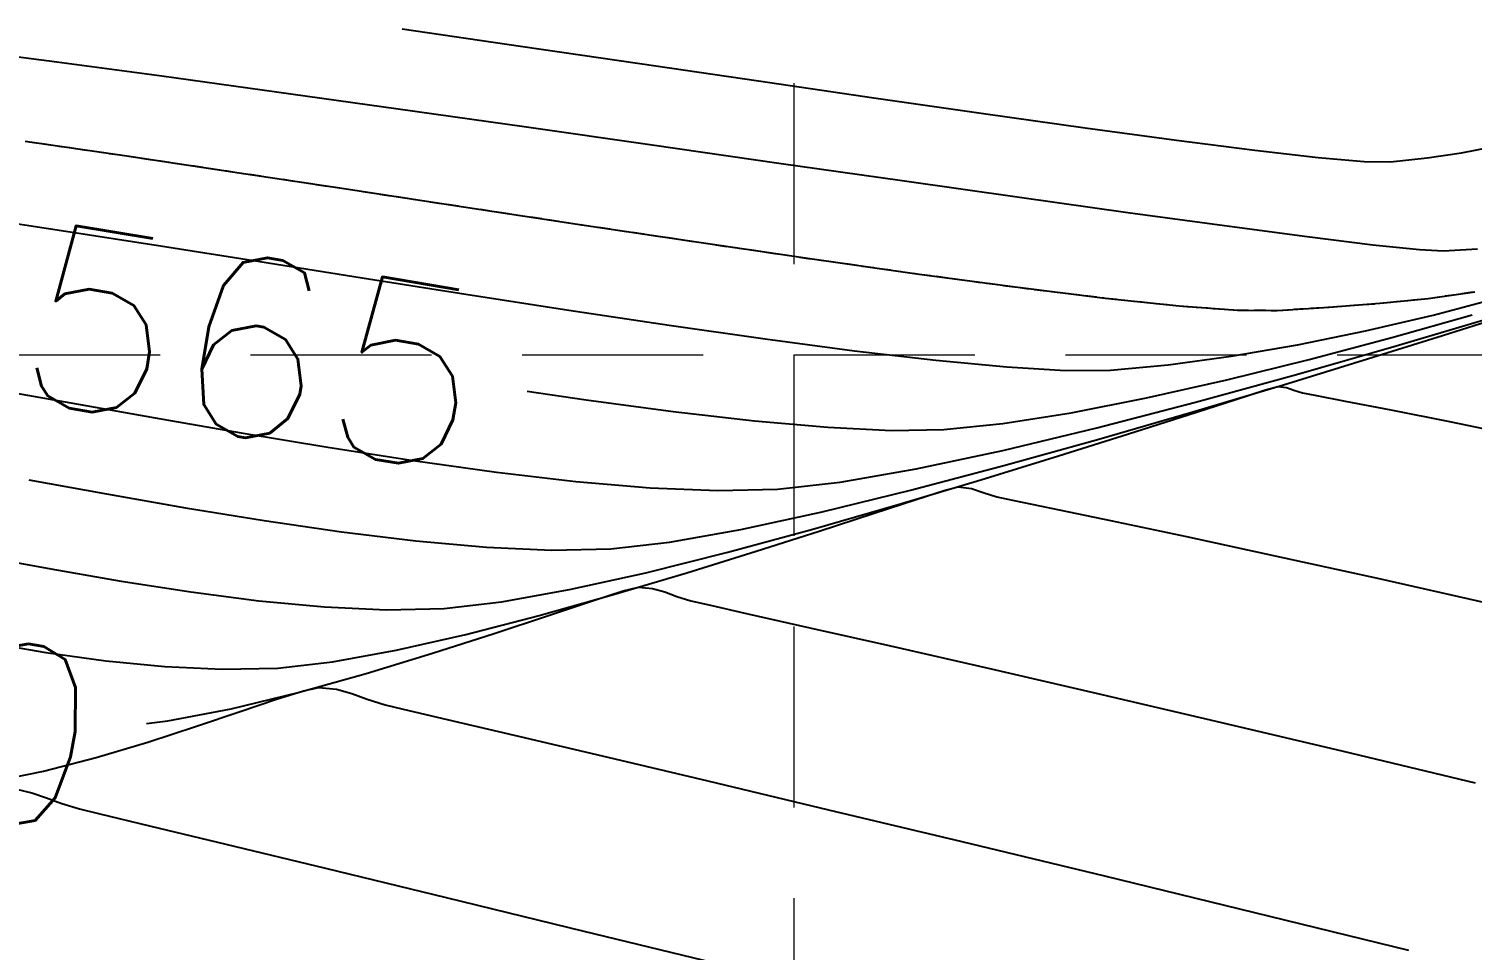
# Model space of a CAD drawing. Header units: inches. Extents: x 2547543 to 2548696, y 7125653 to 7126375.
# Drawn here: x 2548408.69 to 2548440.57, y 7125875.23 to 7125895.58 of the extents above; entities that cross this region are included whole.
import ezdxf

# ---------------------------------------------------------------- set-up
doc = ezdxf.new("R2010")
doc.units = ezdxf.units.IN
doc.header["$MEASUREMENT"] = 0
doc.linetypes.add('DASHED2', pattern=[0.375, 0.25, -0.125])
doc.linetypes.add('HIDDEN', pattern=[0.375, 0.25, -0.125])
for name, color, linetype in [('CONT-MJR', 6, 'Continuous'), ('CONT-MNR', 14, 'Continuous'), ('GRID', 254, 'HIDDEN'), ('V-100YR-LINE', 2, 'DASHED2')]:
    doc.layers.add(name, color=color, linetype=linetype)
doc.styles.add('L80', font='simplex', dxfattribs={"height": 3.2})

msp = doc.modelspace()

# ---------------------------------------------------------------- linework, layer by layer
at = {"layer": 'CONT-MJR', "color": 35, "extrusion": (0.2719473452320746, -0.9623121330531103, 0), "elevation": -6164288.047360784}
msp.add_lwpolyline([(4390260.101415066, 565.0000000000009), (4390261.943809165, 565.0000000000009)], dxfattribs=at)
at = {"layer": 'CONT-MJR', "color": 35}
for points, elevation in [([(2548436.96947898, 7125888.274436936), (2548438.793125123, 7125888.759067671)], 565), ([(2548420.99454931, 7125887.384404349), (2548422.921316241, 7125887.125605809)], 565), ([(2548424.712746057, 7125886.918506663), (2548426.331276514, 7125886.774759428)], 565), ([(2548426.331276514, 7125886.774759428), (2548427.739345363, 7125886.706016623)], 565), ([(2548427.739345363, 7125886.706016623), (2548428.899390359, 7125886.723930766)], 565), ([(2548428.899390359, 7125886.723930766), (2548430.20142139, 7125886.858003207)], 565), ([(2548421.816480774, 7125883.161702288), (2548422.150711938, 7125883.242252935)], 560), ([(2548422.150711938, 7125883.242252935), (2548422.462089723, 7125883.212818046)], 560), ([(2548417.603515003, 7125881.783515584), (2548418.964512581, 7125882.220952118)], 560), ([(2548427.715438349, 7125881.944967134), (2548429.843163955, 7125881.45888075)], 560), ([(2548429.843163955, 7125881.45888075), (2548432.259781437, 7125880.901800162)], 560), ([(2548413.155047944, 7125880.55820088), (2548414.636957668, 7125880.919386085)], 560), ([(2548432.259781437, 7125880.901800162), (2548434.904441528, 7125880.285611246)], 560), ([(2548411.285569584, 7125880.232868092), (2548411.756484203, 7125880.287940544)], 560), ([(2548437.716294964, 7125879.622199879), (2548440.634492479, 7125878.923451943)], 560)]:
    msp.add_lwpolyline(points, dxfattribs=dict(at, elevation=elevation))
at = {"layer": 'CONT-MJR', "color": 35, "extrusion": (0.2398570618153202, -0.970808214786691, 0), "elevation": -6306610.270754772}
msp.add_lwpolyline([(4183236.291696496, 565.0000000000009), (4183238.16916698, 565.0000000000009)], dxfattribs=at)
at = {"layer": 'CONT-MJR', "color": 35, "extrusion": (0.1460290352200533, 0.9892803045005499, 0), "elevation": 7421643.500648727}
msp.add_lwpolyline([(-1480514.923963078, 565.0000000000005), (-1480516.237652021, 565.0000000000005)], dxfattribs=at)
at = {"layer": 'CONT-MJR', "color": 35, "extrusion": (0.2194403917710306, -0.9756259090754902, 0), "elevation": -6392971.179349415}
msp.add_lwpolyline([(4050025.158439848, 565), (4050026.972671158, 565)], dxfattribs=at)
at = {"layer": 'CONT-MJR', "color": 35, "extrusion": (0.193207655538895, -0.9811578883345757, 0), "elevation": -6499243.821371484}
msp.add_lwpolyline([(3877189.81608158, 565.0000000000009), (3877191.513757425, 565.0000000000009)], dxfattribs=at)
at = {"layer": 'CONT-MJR', "color": 35, "extrusion": (-0.1148406486487626, -0.9933839264946517, 0), "elevation": -7371404.27390732}
msp.add_lwpolyline([(1713220.86824366, 565), (1713222.671604646, 565)], dxfattribs=at)
at = {"layer": 'CONT-MJR', "color": 35, "extrusion": (0.1569943803380483, -0.987599496021678, 0), "elevation": -6637433.049364547}
msp.add_lwpolyline([(3635552.574201444, 565), (3635554.102852187, 565)], dxfattribs=at)
at = {"layer": 'CONT-MJR', "color": 35, "extrusion": (0.3049420766214476, -0.9523708993379625, 0), "elevation": -6009362.714462608}
msp.add_lwpolyline([(4600023.6684947, 560.0000000000009), (4600024.386345582, 560.0000000000009)], dxfattribs=at)
at = {"layer": 'CONT-MJR', "color": 35, "extrusion": (-0.270013617397557, -0.9628565035455106, 0), "elevation": -7549311.762613667}
msp.add_lwpolyline([(529679.6379590256, 560), (529679.9166467863, 560)], dxfattribs=at)
at = {"layer": 'CONT-MJR', "color": 35, "extrusion": (-0.3431433182668367, -0.939283058044179, 0), "elevation": -7567695.536785871}
msp.add_lwpolyline([(-51508.88998310035, 560.0000000000009), (-51508.60422122944, 560.0000000000009)], dxfattribs=at)
at = {"layer": 'CONT-MJR', "color": 35, "extrusion": (0.3168838117293358, -0.9484643640453166, 0), "elevation": -5951092.631143809}
msp.add_lwpolyline([(4675162.553872639, 560), (4675163.577911539, 560)], dxfattribs=at)
at = {"layer": 'CONT-MJR', "color": 35, "extrusion": (-0.2996203218870188, -0.9540585216391703, 0), "elevation": -7562068.757265691}
msp.add_lwpolyline([(296285.3087543859, 560.0000000000005), (296285.6353618833, 560.0000000000005)], dxfattribs=at)
at = {"layer": 'CONT-MJR', "color": 35, "extrusion": (-0.2231489237542545, -0.9747843647839853, 0), "elevation": -7514877.195799234}
msp.add_lwpolyline([(894030.0886392756, 560.0000000000005), (894030.4617119874, 560.0000000000005)], dxfattribs=at)
at = {"layer": 'CONT-MJR', "color": 35, "extrusion": (-0.2197181782057331, -0.9755633870569117, 0), "elevation": -7511685.424084507}
msp.add_lwpolyline([(920462.8314107172, 560), (920463.7498076113, 560)], dxfattribs=at)
at = {"layer": 'CONT-MJR', "color": 35, "extrusion": (0.315036845442897, -0.949079441360621, 0), "elevation": -5960182.446015921}
msp.add_lwpolyline([(4663567.503078793, 560.0000000000009), (4663568.764346761, 560.0000000000009)], dxfattribs=at)
at = {"layer": 'CONT-MJR', "color": 35, "extrusion": (-0.2200395387037772, -0.9754909540364939, 0), "elevation": -7511988.237869609}
msp.add_lwpolyline([(917989.1825191618, 560), (917990.5842687651, 560)], dxfattribs=at)
at = {"layer": 'CONT-MJR', "color": 35, "extrusion": (-0.2211615373682235, -0.9752371887848228, 0), "elevation": -7513039.26704041}
msp.add_lwpolyline([(909348.6518417301, 560.0000000000009), (909350.4749720257, 560.0000000000009)], dxfattribs=at)
at = {"layer": 'CONT-MJR', "color": 35, "extrusion": (0.2908467317353987, -0.9567696580885272, 0), "elevation": -6076628.546514175}
msp.add_lwpolyline([(4510786.537414115, 560.0000000000009), (4510788.066650156, 560.0000000000009)], dxfattribs=at)
at = {"layer": 'CONT-MJR', "color": 35, "extrusion": (0.268676603654304, -0.9632304410932974, 0), "elevation": -6179166.031797869}
msp.add_lwpolyline([(4369268.038311012, 560.0000000000009), (4369269.59913242, 560.0000000000009)], dxfattribs=at)
at = {"layer": 'CONT-MJR', "color": 35, "extrusion": (0.1897313169155752, -0.981836049135232, 0), "elevation": -6512932.629921296}
msp.add_lwpolyline([(3854125.181769925, 560.0000000000009), (3854126.606207072, 560.0000000000009)], dxfattribs=at)
at = {"layer": 'CONT-MJR', "color": 35, "extrusion": (-0.2296292531262784, -0.973278175091103, 0), "elevation": -7520658.964045232}
msp.add_lwpolyline([(844025.5052811389, 560.0000000000009), (844028.3943353756, 560.0000000000009)], dxfattribs=at)
at = {"layer": 'CONT-MNR', "color": 35}
for points, elevation in [([(2548416.929552971, 7125895.575979505), (2548419.542452461, 7125895.195213195)], 569), ([(2548419.542452461, 7125895.195213195), (2548422.18515113, 7125894.808256943)], 569), ([(2548414.156616559, 7125894.187458408), (2548416.844054929, 7125893.810674269)], 568), ([(2548416.844054929, 7125893.810674269), (2548419.628460029, 7125893.416025562)], 568), ([(2548429.773952559, 7125893.706785793), (2548432.017758291, 7125893.391607036)], 569), ([(2548434.032318376, 7125893.118506969), (2548435.765823849, 7125892.89713932)], 569), ([(2548410.799988755, 7125892.776519535), (2548413.181354685, 7125892.421005565)], 567), ([(2548438.76192294, 7125892.639968148), (2548439.571740004, 7125892.728156313)], 569), ([(2548439.571740004, 7125892.728156313), (2548440.332653541, 7125892.834133924)], 569), ([(2548440.332653541, 7125892.834133924), (2548441.047978378, 7125892.977327846)], 569), ([(2548438.182435096, 7125892.648216182), (2548438.76192294, 7125892.639968148)], 569), ([(2548427.97854337, 7125892.2242778), (2548430.565883051, 7125891.857556581)], 568), ([(2548418.285149762, 7125891.646246542), (2548420.900287387, 7125891.249715545)], 567), ([(2548420.900287387, 7125891.249715545), (2548423.486057388, 7125890.862226259)], 567), ([(2548439.40022517, 7125890.7001466), (2548439.937169699, 7125890.67347385)], 568), ([(2548416.049829687, 7125890.074837053), (2548418.339859379, 7125889.713275105)], 566), ([(2548432.462545908, 7125889.629826782), (2548434.096791361, 7125889.457901466)], 567), ([(2548420.614326827, 7125889.361097791), (2548422.831312909, 7125889.028802957)], 566), ([(2548435.379794618, 7125889.363160026), (2548436.257909919, 7125889.356959488)], 567), ([(2548438.210209263, 7125888.904931454), (2548439.703074557, 7125889.252421983)], 566), ([(2548438.886222174, 7125888.57484814), (2548441.004531144, 7125889.203423575)], 564), ([(2548439.912084542, 7125888.802085723), (2548441.309541872, 7125889.244884038)], 563), ([(2548436.708630602, 7125888.599541125), (2548438.210209263, 7125888.904931454)], 566), ([(2548436.683290664, 7125887.942961607), (2548438.886222174, 7125888.57484814)], 564), ([(2548428.718191791, 7125888.256191741), (2548430.286061235, 7125888.108405235)], 566), ([(2548433.850147467, 7125888.156850581), (2548435.241042146, 7125888.346698374)], 566), ([(2548436.275203293, 7125887.676556109), (2548436.463921797, 7125887.652905897)], 562), ([(2548436.463921797, 7125887.652905897), (2548436.628801125, 7125887.597536724)], 562), ([(2548436.628801125, 7125887.597536724), (2548436.817644292, 7125887.535956156)], 562), ([(2548409.611372331, 7125887.317066551), (2548411.473677874, 7125886.985379438)], 564), ([(2548436.817644292, 7125887.535956156), (2548437.087915105, 7125887.483302914)], 562), ([(2548437.087915105, 7125887.483302914), (2548437.759349822, 7125887.355669507)], 562), ([(2548413.376288077, 7125886.653376328), (2548415.288215328, 7125886.333996625)], 564), ([(2548431.432122321, 7125886.14305044), (2548432.978417064, 7125886.630354879)], 562), ([(2548430.221400396, 7125885.931682026), (2548432.319415059, 7125886.516060965)], 563), ([(2548419.016070526, 7125885.784865042), (2548420.77002325, 7125885.580991965)], 564), ([(2548428.163791914, 7125885.388488034), (2548430.221400396, 7125885.931682026)], 563), ([(2548423.903040888, 7125885.379328245), (2548425.220130579, 7125885.407416404)], 564), ([(2548425.220130579, 7125885.407416404), (2548426.606483957, 7125885.56217938)], 564), ([(2548426.206762164, 7125884.909646016), (2548428.163791914, 7125885.388488034)], 563), ([(2548427.885748494, 7125885.067180357), (2548429.714912155, 7125885.613913991)], 562), ([(2548428.929732814, 7125885.385774567), (2548429.212957615, 7125885.459404523)], 561), ([(2548429.212957615, 7125885.459404523), (2548429.50905507, 7125885.422297576)], 561), ([(2548429.50905507, 7125885.422297576), (2548429.767749095, 7125885.335423892)], 561), ([(2548427.338865811, 7125884.873004751), (2548428.286676499, 7125885.182019683)], 561), ([(2548429.767749095, 7125885.335423892), (2548430.064042144, 7125885.238804596)], 561), ([(2548415.589119396, 7125884.465159773), (2548417.235679568, 7125884.264063148)], 563), ([(2548422.835129057, 7125884.237685995), (2548424.410483695, 7125884.518322995)], 563), ([(2548424.127408395, 7125884.017860817), (2548426.003593266, 7125884.527084358)], 562), ([(2548420.239347684, 7125884.062998226), (2548421.540870799, 7125884.090902044)], 563), ([(2548436.246253876, 7125883.931973253), (2548438.477317595, 7125883.441179087)], 561), ([(2548417.861611019, 7125882.774387682), (2548419.124295194, 7125882.917773168)], 562), ([(2548419.956196741, 7125882.619300151), (2548421.601622166, 7125883.081642131)], 561), ([(2548411.687944922, 7125881.488601107), (2548412.957583376, 7125881.430049814)], 561), ([(2548414.155734064, 7125880.768711977), (2548414.749694815, 7125880.955442313)], 559), ([(2548414.749694815, 7125880.955442313), (2548415.088466261, 7125881.025101349)], 559), ([(2548415.088466261, 7125881.025101349), (2548415.482712385, 7125880.987832822)], 559), ([(2548415.822462233, 7125880.892556854), (2548416.162306992, 7125880.768403163)], 559), ([(2548416.162306992, 7125880.768403163), (2548416.556837847, 7125880.644501475)], 559), ([(2548412.391345759, 7125880.169810798), (2548413.353859286, 7125880.496353688)], 559), ([(2548416.952385439, 7125880.550350989), (2548417.922874206, 7125880.322163211)], 559), ([(2548411.315468764, 7125879.820526659), (2548412.391345759, 7125880.169810798)], 559), ([(2548419.40811572, 7125879.972894197), (2548421.347921547, 7125879.515499997)], 559), ([(2548409.012725484, 7125879.179508027), (2548410.17350358, 7125879.479944617)], 559), ([(2548408.415302351, 7125878.778612139), (2548408.753718982, 7125878.699833997)], 558), ([(2548413.037246823, 7125877.566053044), (2548415.242078174, 7125877.033236507)], 558), ([(2548420.947659951, 7125875.648578363), (2548424.316969577, 7125874.826587191)], 558)]:
    msp.add_lwpolyline(points, dxfattribs=dict(at, elevation=elevation))
at = {"layer": 'CONT-MNR', "color": 35, "extrusion": (-0.1277869361700502, -0.9918016429429182, 0), "elevation": -7393127.634765516}
msp.add_lwpolyline([(1616918.204647152, 568.0000000000009), (1616920.267134937, 568.0000000000009)], dxfattribs=at)
at = {"layer": 'CONT-MNR', "color": 35, "extrusion": (-0.1330749612613692, -0.9911059755067997, 0), "elevation": -7401646.434123103}
msp.add_lwpolyline([(1577465.511013799, 568.0000000000005), (1577467.849840589, 568.0000000000005)], dxfattribs=at)
at = {"layer": 'CONT-MNR', "color": 35, "extrusion": (-0.1447906870260077, -0.9894623069882635, 0), "elevation": -7419792.11535396}
msp.add_lwpolyline([(1489804.489537124, 569.0000000000005), (1489807.138136132, 569.0000000000005)], dxfattribs=at)
at = {"layer": 'CONT-MNR', "color": 35, "extrusion": (-0.1365385686363519, -0.9906347557373183, 0), "elevation": -7407115.269039877}
msp.add_lwpolyline([(1551585.687032523, 568), (1551588.242947699, 568)], dxfattribs=at)
at = {"layer": 'CONT-MNR', "color": 35, "extrusion": (-0.1439098323473171, -0.9895908044003678, 0), "elevation": -7418462.982432949}
msp.add_lwpolyline([(1496411.481572533, 569), (1496414.055232394, 569)], dxfattribs=at)
at = {"layer": 'CONT-MNR', "color": 35, "extrusion": (-0.1421072022197216, -0.9898512732109219, 0), "elevation": -7415725.18365745}
msp.add_lwpolyline([(1509923.192382234, 569), (1509925.638449112, 569)], dxfattribs=at)
at = {"layer": 'CONT-MNR', "color": 35, "extrusion": (-0.1411829459798758, -0.989983522976238, 0), "elevation": -7414310.459089095}
msp.add_lwpolyline([(1516838.816591566, 568), (1516841.668031545, 568)], dxfattribs=at)
at = {"layer": 'CONT-MNR', "color": 35, "extrusion": (-0.1343343918229132, -0.9909360580650842, 0), "elevation": -7403646.772878713}
msp.add_lwpolyline([(1568080.622967802, 569.0000000000005), (1568082.655954763, 569.0000000000005)], dxfattribs=at)
at = {"layer": 'CONT-MNR', "color": 35, "extrusion": (-0.1438019457887693, -0.9896064876441362, 0), "elevation": -7418296.153607716}
msp.add_lwpolyline([(1497204.394889654, 567), (1497206.614105611, 567)], dxfattribs=at)
at = {"layer": 'CONT-MNR', "color": 35, "extrusion": (-0.141474556637256, -0.9899418921453379, 0), "elevation": -7414756.949388353}
msp.add_lwpolyline([(1514657.588741338, 568), (1514660.420078087, 568)], dxfattribs=at)
at = {"layer": 'CONT-MNR', "color": 35, "extrusion": (-0.1134822737131895, -0.993540021112831, 0), "elevation": -7369062.064589282}
msp.add_lwpolyline([(1723310.396377283, 569.0000000000005), (1723311.806126126, 569.0000000000005)], dxfattribs=at)
at = {"layer": 'CONT-MNR', "color": 35, "extrusion": (-0.08721007270067725, -0.9961899433439102, 0), "elevation": -7320992.072664614}
msp.add_lwpolyline([(1917277.852812264, 569.0000000000005), (1917278.872667321, 569.0000000000005)], dxfattribs=at)
at = {"layer": 'CONT-MNR', "color": 35, "extrusion": (-0.1497267317117675, -0.9887274173456061, 0), "elevation": -7427130.786398889}
msp.add_lwpolyline([(1452749.4004035, 567.0000000000005), (1452751.941989325, 567.0000000000005)], dxfattribs=at)
at = {"layer": 'CONT-MNR', "color": 35, "extrusion": (-0.1412143383420275, -0.9899790455593611, 0), "elevation": -7414358.553751728}
msp.add_lwpolyline([(1516609.39040437, 568.0000000000009), (1516612.14232715, 568.0000000000009)], dxfattribs=at)
at = {"layer": 'CONT-MNR', "color": 35, "extrusion": (-0.1504250119641373, -0.9886214218676375, 0), "elevation": -7428154.982420256}
msp.add_lwpolyline([(1447505.951757373, 567), (1447508.572436462, 567)], dxfattribs=at)
at = {"layer": 'CONT-MNR', "color": 35, "extrusion": (-0.1386621706304991, -0.9903397409152267, 0), "elevation": -7410424.809968962}
msp.add_lwpolyline([(1535720.43371007, 568), (1535722.848881492, 568)], dxfattribs=at)
at = {"layer": 'CONT-MNR', "color": 35, "extrusion": (-0.1504202992558237, -0.9886221389245684, 0), "elevation": -7428146.232206848}
msp.add_lwpolyline([(1447533.427546923, 566.0000000000009), (1447535.382881947, 566.0000000000009)], dxfattribs=at)
at = {"layer": 'CONT-MNR', "color": 35, "extrusion": (-0.1358417301354082, -0.9907305508329796, 0), "elevation": -7406021.975535865}
msp.add_lwpolyline([(1556816.954770245, 568.0000000000009), (1556819.112619889, 568.0000000000009)], dxfattribs=at)
at = {"layer": 'CONT-MNR', "color": 35, "extrusion": (-0.1548005331716066, -0.9879457449322744, 0), "elevation": -7434488.952017276}
msp.add_lwpolyline([(1414598.584078551, 566.0000000000009), (1414600.694722513, 566.0000000000009)], dxfattribs=at)
at = {"layer": 'CONT-MNR', "color": 35, "extrusion": (-0.1311172253631227, -0.9913668711496648, 0), "elevation": -7398516.231128823}
msp.add_lwpolyline([(1592107.040767692, 568), (1592108.882025162, 568)], dxfattribs=at)
at = {"layer": 'CONT-MNR', "color": 35, "extrusion": (-0.1569263922252725, -0.9876103013958288, 0), "elevation": -7437516.181865005}
msp.add_lwpolyline([(1398597.207087325, 566), (1398599.43002569, 566)], dxfattribs=at)
at = {"layer": 'CONT-MNR', "color": 35, "extrusion": (-0.1451217632636794, -0.9894138031315516, 0), "elevation": -7420286.488534874}
msp.add_lwpolyline([(1487323.526578991, 567), (1487326.056113759, 567)], dxfattribs=at)
at = {"layer": 'CONT-MNR', "color": 35, "extrusion": (-0.1226765524789658, -0.9924467056078506, 0), "elevation": -7384700.49134757}
msp.add_lwpolyline([(1655008.086865756, 568.0000000000009), (1655009.55231726, 568.0000000000009)], dxfattribs=at)
at = {"layer": 'CONT-MNR', "color": 35, "extrusion": (-0.1049809853833366, -0.9944742292829633, 0), "elevation": -7354052.341408285}
msp.add_lwpolyline([(1786273.250372893, 568), (1786274.280977919, 568)], dxfattribs=at)
at = {"layer": 'CONT-MNR', "color": 35, "extrusion": (-0.1403225897505896, -0.9901058381838215, 0), "elevation": -7412987.516030559}
msp.add_lwpolyline([(1523288.041147567, 567), (1523290.430889526, 567)], dxfattribs=at)
at = {"layer": 'CONT-MNR', "color": 35, "extrusion": (0.05822264518546082, -0.9983036229462497, 0), "elevation": -6965425.561809546}
msp.add_lwpolyline([(2959005.026449477, 568), (2959005.777989578, 568)], dxfattribs=at)
at = {"layer": 'CONT-MNR', "color": 35, "extrusion": (-0.1572507707761608, -0.9875587046299088, 0), "elevation": -7437975.159735263}
msp.add_lwpolyline([(1396156.454102913, 566.0000000000009), (1396158.746293553, 566.0000000000009)], dxfattribs=at)
at = {"layer": 'CONT-MNR', "color": 35, "extrusion": (-0.1331108276123438, -0.9911011591015102, 0), "elevation": -7401701.404441781}
msp.add_lwpolyline([(1577217.159794152, 567), (1577219.355122586, 567)], dxfattribs=at)
at = {"layer": 'CONT-MNR', "color": 35, "extrusion": (-0.1221486274580638, -0.9925118199850878, 0), "elevation": -7383817.212981801}
msp.add_lwpolyline([(1658929.757392521, 567), (1658931.703809527, 567)], dxfattribs=at)
at = {"layer": 'CONT-MNR', "color": 35, "extrusion": (-0.1530160261589456, -0.9882237073347941, 0), "elevation": -7431921.997867457}
msp.add_lwpolyline([(1428032.092883553, 566), (1428034.394454979, 566)], dxfattribs=at)
at = {"layer": 'CONT-MNR', "color": 35, "extrusion": (0.07447449361744825, -0.9972229188102452, 0), "elevation": -6916306.671734842}
msp.add_lwpolyline([(3072057.199169562, 567.0000000000009), (3072058.316500677, 567.0000000000009)], dxfattribs=at)
at = {"layer": 'CONT-MNR', "color": 35, "extrusion": (0.1002854809969869, -0.9949587038169992, 0), "elevation": -6834394.411274967}
msp.add_lwpolyline([(3250214.348100505, 567.0000000000009), (3250215.425996826, 567.0000000000009)], dxfattribs=at)
at = {"layer": 'CONT-MNR', "color": 35, "extrusion": (0.1431979656117924, -0.989694065176024, 0), "elevation": -6687519.302441499}
msp.add_lwpolyline([(3542588.441200387, 567), (3542589.47851078, 567)], dxfattribs=at)
at = {"layer": 'CONT-MNR', "color": 35, "extrusion": (-0.2543771114826899, 0.9671051055359616, 0), "elevation": 6243219.147045227}
msp.add_lwpolyline([(-4277272.172770604, 566.0000000000005), (-4277273.663248054, 566.0000000000005)], dxfattribs=at)
at = {"layer": 'CONT-MNR', "color": 35, "extrusion": (-0.07364298147105373, -0.997284669129158, 0), "elevation": -7294214.59524443}
msp.add_lwpolyline([(2016742.509703022, 567.0000000000009), (2016743.796199543, 567.0000000000009)], dxfattribs=at)
at = {"layer": 'CONT-MNR', "color": 35, "extrusion": (0.06401080050354327, -0.9979492058310863, 0), "elevation": -6948148.179716847}
msp.add_lwpolyline([(2999343.821731005, 567.0000000000009), (2999344.976015753, 567.0000000000009)], dxfattribs=at)
at = {"layer": 'CONT-MNR', "color": 35, "extrusion": (-0.1411475035001201, -0.9899885768309065, 0), "elevation": -7414252.258782135}
msp.add_lwpolyline([(1517108.045300424, 566), (1517110.184300459, 566)], dxfattribs=at)
at = {"layer": 'CONT-MNR', "color": 35, "extrusion": (-0.1309482736296839, -0.9913892018946977, 0), "elevation": -7398240.985273436}
msp.add_lwpolyline([(1593358.149313762, 566.0000000000009), (1593360.142744795, 566.0000000000009)], dxfattribs=at)
at = {"layer": 'CONT-MNR', "color": 35, "extrusion": (0.1697831826714568, -0.9854814411656624, 0), "elevation": -6589749.271433677}
msp.add_lwpolyline([(3721291.636923472, 566.0000000000009), (3721293.126133105, 566.0000000000009)], dxfattribs=at)
at = {"layer": 'CONT-MNR', "color": 35, "extrusion": (0.2979342249176428, -0.9545864013397234, 0), "elevation": -6043009.077973948}
msp.add_lwpolyline([(4555750.50501835, 563), (4555752.241806025, 563)], dxfattribs=at)
at = {"layer": 'CONT-MNR', "color": 35, "extrusion": (-0.1161396470908223, -0.9932328943272163, 0), "elevation": -7373640.229316554}
msp.add_lwpolyline([(1703583.279229931, 566), (1703585.084473487, 566)], dxfattribs=at)
at = {"layer": 'CONT-MNR', "color": 35, "extrusion": (0.292759223915754, -0.9561861935900589, 0), "elevation": -6067597.189347053}
msp.add_lwpolyline([(4522949.054432312, 563), (4522950.997775485, 563)], dxfattribs=at)
at = {"layer": 'CONT-MNR', "color": 35, "extrusion": (-0.05787886541261718, -0.9983236133331457, 0), "elevation": -7261442.618131183}
msp.add_lwpolyline([(2131719.812736519, 566), (2131721.115713299, 566)], dxfattribs=at)
at = {"layer": 'CONT-MNR', "color": 35, "extrusion": (0.007516158960253957, -0.9999717532783036, 0), "elevation": -7106532.333108189}
msp.add_lwpolyline([(2601918.909204856, 566.0000000000009), (2601919.901029286, 566.0000000000009)], dxfattribs=at)
at = {"layer": 'CONT-MNR', "color": 35, "extrusion": (0.09116863773629692, -0.9958354680836127, 0), "elevation": -6863874.925709761}
msp.add_lwpolyline([(3187477.055148343, 566), (3187478.331963006, 566)], dxfattribs=at)
at = {"layer": 'CONT-MNR', "color": 35, "extrusion": (0.2650743817469524, -0.9642279668944845, 0), "elevation": -6195455.165315266}
msp.add_lwpolyline([(4346161.955749048, 564.0000000000009), (4346164.262767292, 564.0000000000009)], dxfattribs=at)
at = {"layer": 'CONT-MNR', "color": 35, "extrusion": (-0.1750489789350732, -0.9845597264634526, 0), "elevation": -7461958.168079485}
msp.add_lwpolyline([(1261680.351930004, 564.0000000000009), (1261682.171030688, 564.0000000000009)], dxfattribs=at)
at = {"layer": 'CONT-MNR', "color": 35, "extrusion": (0.2863601861110782, -0.9581220401443798, 0), "elevation": -6097699.355368619}
msp.add_lwpolyline([(4482281.525711447, 563), (4482283.611363687, 563)], dxfattribs=at)
at = {"layer": 'CONT-MNR', "color": 35, "extrusion": (0.3033396297434587, -0.9528825053631226, 0), "elevation": -6017091.994873387}
msp.add_lwpolyline([(4589923.47498614, 562.0000000000005), (4589924.188376214, 562.0000000000005)], dxfattribs=at)
at = {"layer": 'CONT-MNR', "color": 35, "extrusion": (0.2734969633479947, -0.9618728663599082, 0), "elevation": -6157208.422253796}
msp.add_lwpolyline([(4400180.061626723, 562.0000000000009), (4400180.345462352, 562.0000000000009)], dxfattribs=at)
at = {"layer": 'CONT-MNR', "color": 35, "extrusion": (0.2516060304651033, -0.9678297398993243, 0), "elevation": -6255444.204451019}
msp.add_lwpolyline([(4259364.628862157, 564.0000000000009), (4259366.884412773, 564.0000000000009)], dxfattribs=at)
at = {"layer": 'CONT-MNR', "color": 35, "extrusion": (0.3065489629725707, -0.9518548908843415, 0), "elevation": -6001590.551662475}
msp.add_lwpolyline([(4610172.933560915, 562.0000000000009), (4610174.013114249, 562.0000000000009)], dxfattribs=at)
at = {"layer": 'CONT-MNR', "color": 35, "extrusion": (-0.1898730872409574, -0.9818086426292997, 0), "elevation": -7480137.537208351}
msp.add_lwpolyline([(1149063.985780231, 562), (1149065.018156807, 562)], dxfattribs=at)
at = {"layer": 'CONT-MNR', "color": 35, "extrusion": (-0.1719011997464515, -0.9851141951701492, 0), "elevation": -7457887.412248359}
msp.add_lwpolyline([(1285527.795810203, 564.0000000000009), (1285529.727170254, 564.0000000000009)], dxfattribs=at)
at = {"layer": 'CONT-MNR', "color": 35, "extrusion": (0.2783986295672969, -0.960465617841186, 0), "elevation": -6134688.930044513}
msp.add_lwpolyline([(4431518.662716885, 563.0000000000009), (4431520.826509381, 563.0000000000009)], dxfattribs=at)
at = {"layer": 'CONT-MNR', "color": 35, "extrusion": (0.3047652550369892, -0.9524274981972323, 0), "elevation": -6010216.549174056}
msp.add_lwpolyline([(4598920.302221863, 562.0000000000005), (4598921.684392577, 562.0000000000005)], dxfattribs=at)
at = {"layer": 'CONT-MNR', "color": 35, "extrusion": (-0.1949985871426765, -0.9808035231443452, 0), "elevation": -7486037.191856868}
msp.add_lwpolyline([(1109979.798753463, 562), (1109981.120889217, 562)], dxfattribs=at)
at = {"layer": 'CONT-MNR', "color": 35, "extrusion": (0.2338156503044679, -0.9722809479120215, 0), "elevation": -6332500.587712449}
msp.add_lwpolyline([(4143933.858837983, 564.0000000000009), (4143935.996516283, 564.0000000000009)], dxfattribs=at)
at = {"layer": 'CONT-MNR', "color": 35, "extrusion": (-0.2015828935204053, -0.9794714580016822, 0), "elevation": -7493324.756508576}
msp.add_lwpolyline([(1059667.410129479, 562.0000000000009), (1059668.96291816, 562.0000000000009)], dxfattribs=at)
at = {"layer": 'CONT-MNR', "color": 35, "extrusion": (-0.1535931685768044, -0.9881341703263467, 0), "elevation": -7432750.959450172}
msp.add_lwpolyline([(1423688.76551094, 564), (1423690.678466431, 564)], dxfattribs=at)
at = {"layer": 'CONT-MNR', "color": 35, "extrusion": (-0.1376173769063132, -0.9904854656043297, 0), "elevation": -7408793.039715119}
msp.add_lwpolyline([(1543524.430590076, 564), (1543526.285840431, 564)], dxfattribs=at)
at = {"layer": 'CONT-MNR', "color": 35, "extrusion": (0.2090459223544719, -0.9779058248865112, 0), "elevation": -6435706.743971016}
msp.add_lwpolyline([(3981760.247044489, 564.0000000000005), (3981762.201012048, 564.0000000000005)], dxfattribs=at)
at = {"layer": 'CONT-MNR', "color": 35, "extrusion": (-0.2944742779171627, 0.9556594056698055, 0), "elevation": 6059472.610542666}
msp.add_lwpolyline([(-4533820.847421845, 562.0000000000009), (-4533822.644306962, 562.0000000000009)], dxfattribs=at)
at = {"layer": 'CONT-MNR', "color": 35, "extrusion": (0.1720563313430255, -0.985087112312804, 0), "elevation": -6581145.098510205}
msp.add_lwpolyline([(3736475.934121217, 564.0000000000005), (3736477.639661842, 564.0000000000005)], dxfattribs=at)
at = {"layer": 'CONT-MNR', "color": 35, "extrusion": (-0.1783586493854716, -0.9839655442084294, 0), "elevation": -7466156.648344317}
msp.add_lwpolyline([(1236583.006173653, 563.0000000000009), (1236584.751677645, 563.0000000000009)], dxfattribs=at)
at = {"layer": 'CONT-MNR', "color": 35, "extrusion": (-0.08478506318155962, -0.9963992638803478, 0), "elevation": -7316295.163395599}
msp.add_lwpolyline([(1935075.920099587, 564), (1935077.565342998, 564)], dxfattribs=at)
at = {"layer": 'CONT-MNR', "color": 35, "extrusion": (-0.04158662279926786, -0.9991349022049782, 0), "elevation": -7225701.135187412}
msp.add_lwpolyline([(2249876.264769017, 564), (2249877.759760645, 564)], dxfattribs=at)
at = {"layer": 'CONT-MNR', "color": 35, "extrusion": (0.3020538977713605, -0.9532908490283166, 0), "elevation": -6023278.438064419}
msp.add_lwpolyline([(4581794.759393847, 561.0000000000009), (4581795.433958504, 561.0000000000009)], dxfattribs=at)
at = {"layer": 'CONT-MNR', "color": 35, "extrusion": (-0.1723342737438911, -0.9850385261974101, 0), "elevation": -7458450.013367614}
msp.add_lwpolyline([(1282248.159988657, 563), (1282249.927904791, 563)], dxfattribs=at)
at = {"layer": 'CONT-MNR', "color": 35, "extrusion": (-0.2758245379969577, 0.9612080025877672, 0), "elevation": 6146538.807889288}
msp.add_lwpolyline([(-4415061.276159322, 562.0000000000009), (-4415063.234273719, 562.0000000000009)], dxfattribs=at)
at = {"layer": 'CONT-MNR', "color": 35, "extrusion": (-0.2069156864326519, -0.9783587781116417, 0), "elevation": -7498982.531227537}
msp.add_lwpolyline([(1018821.48793169, 561.0000000000009), (1018821.842586604, 561.0000000000009)], dxfattribs=at)
at = {"layer": 'CONT-MNR', "color": 35, "extrusion": (-0.2026390374503428, -0.9792535016537847, 0), "elevation": -7494459.486119866}
msp.add_lwpolyline([(1051576.892811607, 561.0000000000009), (1051577.770649215, 561.0000000000009)], dxfattribs=at)
at = {"layer": 'CONT-MNR', "color": 35, "extrusion": (-0.1613475239749165, -0.9868976524985577, 0), "elevation": -7443699.167036914}
msp.add_lwpolyline([(1365278.063314987, 563.0000000000009), (1365279.824006993, 563.0000000000009)], dxfattribs=at)
at = {"layer": 'CONT-MNR', "color": 35, "extrusion": (-0.1447431068934746, -0.989469268348858, 0), "elevation": -7419709.278105042}
msp.add_lwpolyline([(1490154.527419425, 563), (1490156.251563621, 563)], dxfattribs=at)
at = {"layer": 'CONT-MNR', "color": 35, "extrusion": (0.2128595335219339, -0.9770828107119809, 0), "elevation": -6420122.842740551}
msp.add_lwpolyline([(4006834.140383836, 563), (4006835.978793485, 563)], dxfattribs=at)
at = {"layer": 'CONT-MNR', "color": 35, "extrusion": (0.3092487774267769, -0.9509811741880299, 0), "elevation": -5988484.324753555}
msp.add_lwpolyline([(4627176.348895105, 561.0000000000009), (4627177.608108168, 561.0000000000009)], dxfattribs=at)
at = {"layer": 'CONT-MNR', "color": 35, "extrusion": (0.2040509696023025, 0.9789602656923111, 0), "elevation": 7495968.13243228}
msp.add_lwpolyline([(-1040769.212830248, 561), (-1040770.545220231, 561)], dxfattribs=at)
at = {"layer": 'CONT-MNR', "color": 35, "extrusion": (-0.2068052277435035, -0.9783821327977926, 0), "elevation": -7498867.46524262}
msp.add_lwpolyline([(1019670.686527788, 561.0000000000005), (1019672.404847849, 561.0000000000005)], dxfattribs=at)
at = {"layer": 'CONT-MNR', "color": 35, "extrusion": (0.3044481278123995, -0.9525289168689447, 0), "elevation": -6011747.461280958}
msp.add_lwpolyline([(4596910.320739656, 561), (4596911.782205008, 561)], dxfattribs=at)
at = {"layer": 'CONT-MNR', "color": 35, "extrusion": (-0.088597577702868, -0.9960675023436837, 0), "elevation": -7323645.334952987}
msp.add_lwpolyline([(1907059.506085964, 563), (1907061.071582509, 563)], dxfattribs=at)
at = {"layer": 'CONT-MNR', "color": 35, "extrusion": (-0.04313955429191029, -0.9990690560994748, 0), "elevation": -7229187.977967872}
msp.add_lwpolyline([(2238638.894982596, 563.0000000000009), (2238640.340656319, 563.0000000000009)], dxfattribs=at)
at = {"layer": 'CONT-MNR', "color": 35, "extrusion": (0.1126892397670666, -0.9936302809600362, 0), "elevation": -6793314.525284903}
msp.add_lwpolyline([(3335199.272532046, 563), (3335200.575087215, 563)], dxfattribs=at)
at = {"layer": 'CONT-MNR', "color": 35, "extrusion": (-0.2104146380341618, -0.9776122340176358, 0), "elevation": -7502579.600395398}
msp.add_lwpolyline([(991990.1280825867, 561.0000000000005), (991992.1637321687, 561.0000000000005)], dxfattribs=at)
at = {"layer": 'CONT-MNR', "color": 35, "extrusion": (-0.1813197271227322, -0.983424199700281, 0), "elevation": -7469843.278614771}
msp.add_lwpolyline([(1214102.406947565, 562.0000000000009), (1214103.972096159, 562.0000000000009)], dxfattribs=at)
at = {"layer": 'CONT-MNR', "color": 35, "extrusion": (0.2431923738631472, -0.9699780767083386, 0), "elevation": -6292193.96133676}
msp.add_lwpolyline([(4204874.316604843, 562.0000000000009), (4204876.183917757, 562.0000000000009)], dxfattribs=at)
at = {"layer": 'CONT-MNR', "color": 35, "extrusion": (0.2965574736178541, -0.9550150076524431, 0), "elevation": -6049571.794351201}
msp.add_lwpolyline([(4547016.44548595, 561.0000000000009), (4547018.049241852, 561.0000000000009)], dxfattribs=at)
at = {"layer": 'CONT-MNR', "color": 35, "extrusion": (-0.1710482869638597, -0.985262646976292, 0), "elevation": -7456768.007684279}
msp.add_lwpolyline([(1291982.175458361, 562.0000000000009), (1291983.748693372, 562.0000000000009)], dxfattribs=at)
at = {"layer": 'CONT-MNR', "color": 35, "extrusion": (0.2168232962500632, -0.976210867693685, 0), "elevation": -6403807.650021121}
msp.add_lwpolyline([(4032853.395012302, 562.0000000000009), (4032855.123489653, 562.0000000000009)], dxfattribs=at)
at = {"layer": 'CONT-MNR', "color": 35, "extrusion": (0.2854916859625838, -0.958381185774346, 0), "elevation": -6101759.097882955}
msp.add_lwpolyline([(4476739.691365873, 561), (4476741.377601774, 561)], dxfattribs=at)
at = {"layer": 'CONT-MNR', "color": 35, "extrusion": (-0.2202141667950403, -0.9754515471015289, 0), "elevation": -7512156.283074226}
msp.add_lwpolyline([(916657.7707146856, 561.0000000000009), (916660.2353547821, 561.0000000000009)], dxfattribs=at)
at = {"layer": 'CONT-MNR', "color": 35, "extrusion": (-0.153795982414006, -0.9881026241202433, 0), "elevation": -7433039.39571306}
msp.add_lwpolyline([(1422159.087123918, 562), (1422160.644449324, 562)], dxfattribs=at)
at = {"layer": 'CONT-MNR', "color": 35, "extrusion": (-0.1284732873341286, -0.9917129697858966, 0), "elevation": -7394233.630396316}
msp.add_lwpolyline([(1611807.859504072, 562.0000000000009), (1611809.377531906, 562.0000000000009)], dxfattribs=at)
at = {"layer": 'CONT-MNR', "color": 35, "extrusion": (0.1773980883072077, -0.9841391762677412, 0), "elevation": -6560775.864022156}
msp.add_lwpolyline([(3772117.104882778, 562), (3772118.633632242, 562)], dxfattribs=at)
at = {"layer": 'CONT-MNR', "color": 35, "extrusion": (-0.09314224359195511, -0.9956528122084811, 0), "elevation": -7332270.368064372}
msp.add_lwpolyline([(1873614.608180874, 562), (1873616.064513229, 562)], dxfattribs=at)
at = {"layer": 'CONT-MNR', "color": 35, "extrusion": (-0.04467112337819333, -0.9990017471136526, 0), "elevation": -7232609.945424506}
msp.add_lwpolyline([(2227550.063397773, 562.0000000000009), (2227551.437227061, 562.0000000000009)], dxfattribs=at)
at = {"layer": 'CONT-MNR', "color": 35, "extrusion": (0.02183662824183848, -0.9997615524048862, 0), "elevation": -7068534.771328209}
msp.add_lwpolyline([(2703414.177418973, 562.0000000000009), (2703415.450539798, 562.0000000000009)], dxfattribs=at)
at = {"layer": 'CONT-MNR', "color": 35, "extrusion": (0.2501141154660153, -0.9682163648919868, 0), "elevation": -6262000.363125697}
msp.add_lwpolyline([(4249704.061560526, 561.0000000000009), (4249705.734447915, 561.0000000000009)], dxfattribs=at)
at = {"layer": 'CONT-MNR', "color": 35, "extrusion": (0.2215376651400785, -0.9751518153212261, 0), "elevation": -6384246.31589667}
msp.add_lwpolyline([(4063744.493718635, 561.0000000000009), (4063746.07186401, 561.0000000000009)], dxfattribs=at)
at = {"layer": 'CONT-MNR', "color": 35, "extrusion": (-0.1659110708246504, -0.9861407184463168, 0), "elevation": -7449931.476638234}
msp.add_lwpolyline([(1330825.917662931, 561), (1330827.265214612, 561)], dxfattribs=at)
at = {"layer": 'CONT-MNR', "color": 35, "extrusion": (0.1794665755328293, -0.9837640714452421, 0), "elevation": -6552830.906955553}
msp.add_lwpolyline([(3785897.071769821, 561.0000000000009), (3785898.497994468, 561.0000000000009)], dxfattribs=at)
at = {"layer": 'CONT-MNR', "color": 35, "extrusion": (-0.138069406776024, -0.9904225557369526, 0), "elevation": -7409491.394040219}
msp.add_lwpolyline([(1540135.545362059, 561.0000000000009), (1540136.879835215, 561.0000000000009)], dxfattribs=at)
at = {"layer": 'CONT-MNR', "color": 35, "extrusion": (-0.09878309025425172, -0.9951089895482907, 0), "elevation": -7342768.709537973}
msp.add_lwpolyline([(1832029.477168602, 561.0000000000005), (1832030.78551434, 561.0000000000005)], dxfattribs=at)
at = {"layer": 'CONT-MNR', "color": 35, "extrusion": (0.1126619545778988, -0.9936333750386446, 0), "elevation": -6793404.320254237}
msp.add_lwpolyline([(3335005.118140426, 561.0000000000009), (3335006.338035703, 561.0000000000009)], dxfattribs=at)
at = {"layer": 'CONT-MNR', "color": 35, "extrusion": (0.02271151127650035, -0.9997420603613402, 0), "elevation": -7066165.07314528}
msp.add_lwpolyline([(2709595.157319522, 561.0000000000009), (2709596.382403383, 561.0000000000009)], dxfattribs=at)
at = {"layer": 'CONT-MNR', "color": 35, "extrusion": (-0.2700136180852859, -0.9628565033526508, 0), "elevation": -7549307.736123581}
msp.add_lwpolyline([(529673.5132043131, 559.0000000000005), (529673.8660604733, 559.0000000000005)], dxfattribs=at)
at = {"layer": 'CONT-MNR', "color": 35, "extrusion": (0.3216072621252624, -0.9468731535682553, 0), "elevation": -5927716.696034798}
msp.add_lwpolyline([(4704759.105628312, 559), (4704759.952494415, 559)], dxfattribs=at)
at = {"layer": 'CONT-MNR', "color": 35, "extrusion": (-0.2315564915124181, -0.9728214590758468, 0), "elevation": -7522312.002597789}
msp.add_lwpolyline([(829110.3921790302, 559), (829110.7987773719, 559)], dxfattribs=at)
at = {"layer": 'CONT-MNR', "color": 35, "extrusion": (-0.2289153880189938, -0.9734463237015761, 0), "elevation": -7520034.080396492}
msp.add_lwpolyline([(849524.3993521985, 559.0000000000009), (849525.9251081429, 559.0000000000009)], dxfattribs=at)
at = {"layer": 'CONT-MNR', "color": 35, "extrusion": (0.285801987798799, -0.9582886954202555, 0), "elevation": -6100309.057244093}
msp.add_lwpolyline([(4478703.180745296, 559), (4478704.372416647, 559)], dxfattribs=at)
at = {"layer": 'CONT-MNR', "color": 35, "extrusion": (-0.2303601253290564, -0.9731054478618345, 0), "elevation": -7521286.838438548}
msp.add_lwpolyline([(838364.1988395236, 559), (838366.5975330209, 559)], dxfattribs=at)
at = {"layer": 'CONT-MNR', "color": 35, "extrusion": (0.1981005908612561, -0.9801816953506228, 0), "elevation": -6479815.003856814}
msp.add_lwpolyline([(3909543.587196505, 559), (3909544.742406535, 559)], dxfattribs=at)
at = {"layer": 'CONT-MNR', "color": 35, "extrusion": (0.3240985995340617, 0.9460233072076291, 0), "elevation": 7567183.042498027}
msp.add_lwpolyline([(-101366.7702443036, 558.0000000000009), (-101367.1101696044, 558.0000000000009)], dxfattribs=at)
at = {"layer": 'CONT-MNR', "color": 35, "extrusion": (-0.2314309042921621, -0.9728513434942218, 0), "elevation": -7522204.919938864}
msp.add_lwpolyline([(830088.7906577203, 559), (830091.5334911258, 559)], dxfattribs=at)
at = {"layer": 'CONT-MNR', "color": 35, "extrusion": (-0.3427160304278495, -0.9394390467123334, 0), "elevation": -7567709.231454253}
msp.add_lwpolyline([(-48077.8312313254, 558.0000000000009), (-48077.47084216308, 558.0000000000009)], dxfattribs=at)
at = {"layer": 'CONT-MNR', "color": 35, "extrusion": (-0.2918313763631032, -0.9564697840339845, 0), "elevation": -7559393.26435772}
msp.add_lwpolyline([(357921.6811309557, 558.0000000000009), (357922.0882277777, 558.0000000000009)], dxfattribs=at)
at = {"layer": 'CONT-MNR', "color": 35, "extrusion": (-0.2366182248255668, -0.9716027046485605, 0), "elevation": -7526522.879051497}
msp.add_lwpolyline([(789929.1725038311, 558.0000000000009), (789929.6344925482, 558.0000000000009)], dxfattribs=at)
at = {"layer": 'CONT-MNR', "color": 35, "extrusion": (-0.2327056700280482, -0.9725472076649015, 0), "elevation": -7523286.331615904}
msp.add_lwpolyline([(820232.6401987304, 559), (820235.6656232662, 559)], dxfattribs=at)
at = {"layer": 'CONT-MNR', "color": 35, "extrusion": (-0.2345668081349542, -0.9721000012968726, 0), "elevation": -7524838.703089854}
msp.add_lwpolyline([(805815.0959222221, 558), (805816.2274009855, 558)], dxfattribs=at)
at = {"layer": 'CONT-MNR', "color": 35, "extrusion": (-0.2345285880180309, -0.9721092229797375, 0), "elevation": -7524807.015096809}
msp.add_lwpolyline([(806112.0799315781, 558.0000000000009), (806113.8135136587, 558.0000000000009)], dxfattribs=at)
at = {"layer": 'CONT-MNR', "color": 35, "extrusion": (-0.234203373032715, -0.9721876259550412, 0), "elevation": -7524540.786564631}
msp.add_lwpolyline([(808646.8487321474, 559), (808650.0952029815, 559)], dxfattribs=at)
at = {"layer": 'CONT-MNR', "color": 35, "extrusion": (-0.2354609736262797, -0.9718838047312882, 0), "elevation": -7525576.817212983}
msp.add_lwpolyline([(798897.5573191294, 558.0000000000009), (798900.2929457168, 558.0000000000009)], dxfattribs=at)
at = {"layer": 'CONT-MNR', "color": 35, "extrusion": (-0.2359614364652168, -0.9717624197823619, 0), "elevation": -7525991.12563522}
msp.add_lwpolyline([(795038.7424562585, 559.0000000000005), (795042.148433754, 559.0000000000005)], dxfattribs=at)
at = {"layer": 'CONT-MNR', "color": 35, "extrusion": (-0.2361691523679645, -0.9717119591060909, 0), "elevation": -7526157.001912085}
msp.add_lwpolyline([(793415.9643036544, 558), (793419.0998733793, 558)], dxfattribs=at)
at = {"layer": 'CONT-MNR', "color": 35, "extrusion": (-0.2380364626574743, -0.9712562187422622, 0), "elevation": -7527672.070710808}
msp.add_lwpolyline([(778965.7481344962, 559.0000000000009), (778969.2520859716, 559.0000000000009)], dxfattribs=at)
at = {"layer": 'GRID', "color": 252, "linetype": 'HIDDEN', "lineweight": 0, "ltscale": 16}
for p, q in [((2548425.583313589, 7126356.376313465), (2548425.583313589, 7125726.296813901)), ((2547561.583313602, 7125888.376313471), (2548677.583313586, 7125888.376313471))]:
    msp.add_line(p, q, dxfattribs=at)
at = {"layer": 'V-100YR-LINE', "color": 5}
for p, q in [((2548408.603838247, 7125893.095647108, 567), (2548410.799988755, 7125892.776519535, 567)), ((2548410.799988755, 7125892.776519535, 567), (2548413.181354685, 7125892.421005565, 567)), ((2548413.181354685, 7125892.421005565, 567), (2548415.694290274, 7125892.040462226, 567)), ((2548415.694290274, 7125892.040462226, 567), (2548418.285149762, 7125891.646246542, 567)), ((2548418.285149762, 7125891.646246542, 567), (2548420.900287387, 7125891.249715545, 567)), ((2548420.900287387, 7125891.249715545, 567), (2548423.486057388, 7125890.862226259, 567)), ((2548423.486057388, 7125890.862226259, 567), (2548425.988814001, 7125890.495135713, 567)), ((2548425.988814001, 7125890.495135713, 567), (2548428.354911468, 7125890.159800933, 567)), ((2548428.354911468, 7125890.159800933, 567), (2548430.530704024, 7125889.867578948, 567)), ((2548430.530704024, 7125889.867578948, 567), (2548432.462545908, 7125889.629826782, 567)), ((2548432.462545908, 7125889.629826782, 567), (2548434.096791361, 7125889.457901466, 567)), ((2548437.409827465, 7125889.430846179, 567), (2548438.524055661, 7125889.514058848, 567)), ((2548438.524055661, 7125889.514058848, 567), (2548439.596517989, 7125889.622156199, 567)), ((2548439.596517989, 7125889.622156199, 567), (2548440.623137929, 7125889.770696937, 567)), ((2548434.096791361, 7125889.457901466, 567), (2548435.379794618, 7125889.363160026, 567)), ((2548435.379794618, 7125889.363160026, 567), (2548436.257909919, 7125889.356959488, 567)), ((2548436.257909919, 7125889.356959488, 567), (2548437.409827465, 7125889.430846179, 567))]:
    msp.add_line(p, q, dxfattribs=at)

# ---------------------------------------------------------------- texts
at = {"layer": 'CONT-MJR', "color": 35, "char_height": 4, "width": 15.04761904761904, "attachment_point": 1, "style": 'L80'}
for s, insert, rotation in [('\\Fsimplex.shx;\\W1.0000000000;\\T1.0000000000;\\o\\l565', (2548408.885330499, 7125891.365102693, 565), 350.52909629703447), ('\\Fsimplex.shx;\\W1.0000000000;\\T1.0000000000;\\o\\l560', (2548400.418325443, 7125883.525852145, 560), 349.48428465570333)]:
    msp.add_mtext(s, dxfattribs=dict(at, insert=insert, rotation=rotation))

doc.saveas('drawing.dxf')
